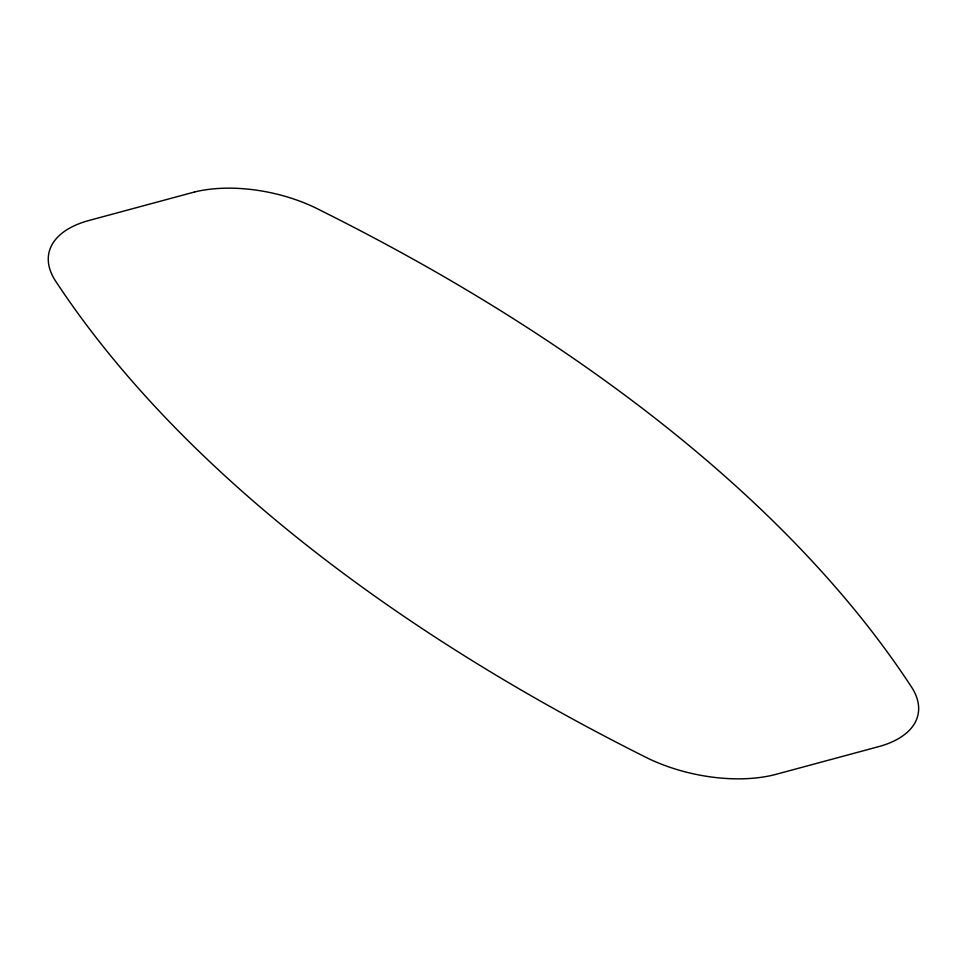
<?xml version="1.0" encoding="UTF-8"?>
<svg xmlns="http://www.w3.org/2000/svg" width="967" height="967" viewBox="0 0 967 967"><rect width="100%" height="100%" fill="white"/><g stroke="black" fill="none" stroke-linecap="round" stroke-linejoin="round"><path stroke-width="1.45" d="M194.56 191.986L89.024 220.464A112.293 57.162 12.2 0 0 54.889 279.995A1546.571 787.271 12.2 0 0 647.902 758.297A112.982 57.512 12.2 0 0 776.38 774.241L880.163 746.234A110.867 56.437 12.2 0 0 910.576 685.603A1536.926 782.363 12.2 0 0 320.947 210.588A108.425 55.192 12.2 0 0 194.56 191.986"/></g></svg>
